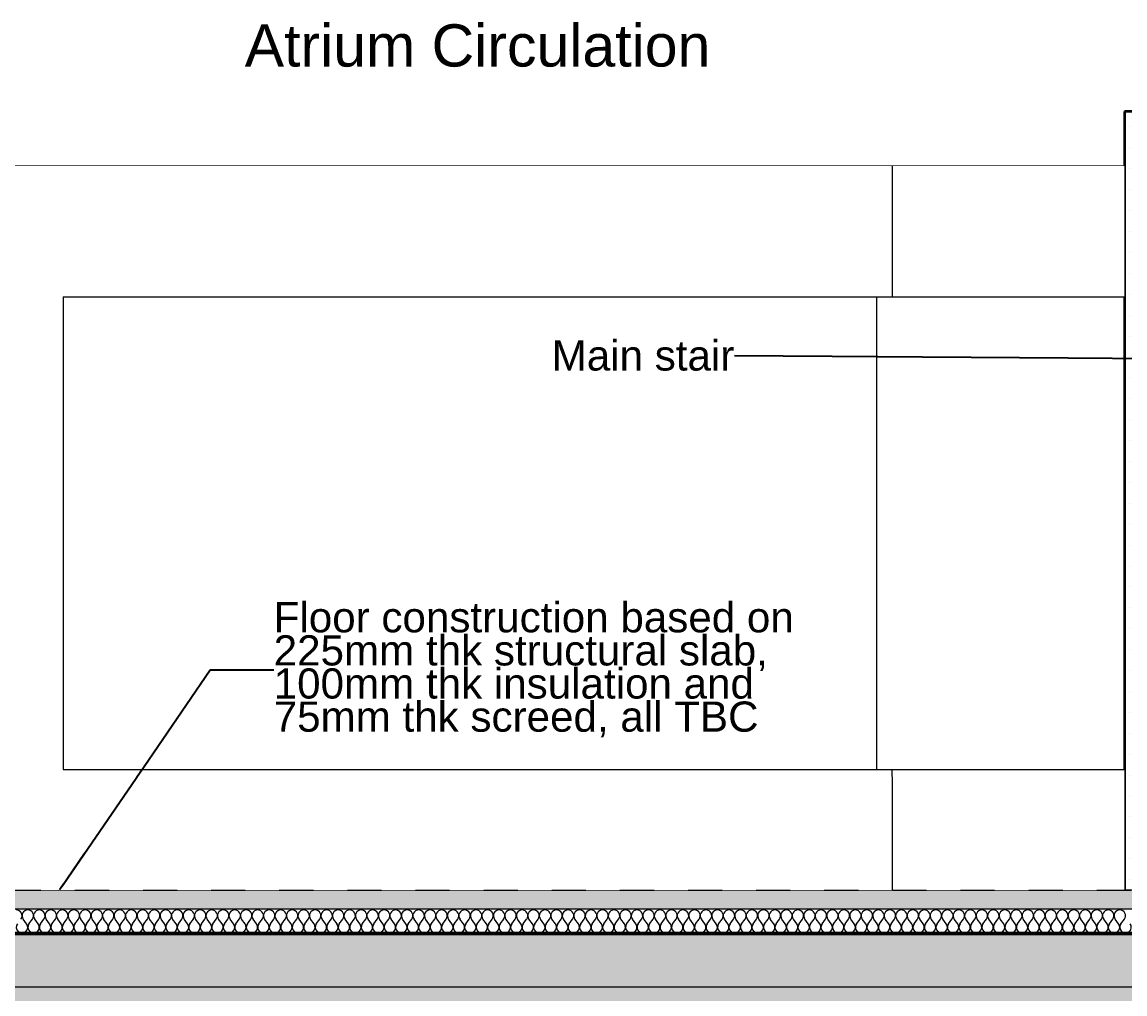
# Model space of a CAD drawing. Header units: millimetres. Extents: x -48147 to 1417267, y -496296 to 18123.
# Drawn here: x 1369861 to 1374430, y -491703 to -487677 of the extents above; entities that cross this region are included whole.
import ezdxf

# ---------------------------------------------------------------- set-up
doc = ezdxf.new("R2010")
doc.units = ezdxf.units.MM
doc.header["$MEASUREMENT"] = 0
doc.linetypes.add('Dashed', pattern=[2822.222233, 1411.111116, -1411.111116])
doc.linetypes.add('Wipeout_Contour', pattern=[1000, 0, -1000])
for name, color, linetype, lineweight, true_color in [('0_Pen_No__105', 7, 'Continuous', 15, 0xa6a6a6), ('A-230-M_FLOOR.IFC Import_Pen_No__109', 7, 'Continuous', 15, 0xa6a6a6), ('A-230-M_FLOOR.IFC Import_Pen_No__29', 7, 'Continuous', 50, 0x2a2a2a), ('HATCHING_Pen_No__145', 7, 'Continuous', 0, 0xa6a6a6), ('New_A-20-M_Floor_Slab_Pen_No__107', 7, 'Continuous', 15, 0xa6a6a6), ('New_A-20-M_Floor_Slab_Pen_No__109', 7, 'Continuous', 15, 0xa6a6a6), ('New_A-20-M_Floor_Slab_Pen_No__162', 7, 'Continuous', 0, 0xe47200), ('New_A-25-M_Wall_Int_Pen_No__102', 7, 'Continuous', 15, 0xcccccc), ('New_A-25-M_Wall_Int_Pen_No__53', 7, 'Continuous', 35, 0x444444)]:
    doc.layers.add(name, color=color, linetype=linetype, lineweight=lineweight, true_color=true_color)
for name, color, linetype, lineweight in [('0_Pen_No__191', 7, 'Continuous', 5), ('0_Pen_No__85', 8, 'Continuous', 20), ('A-20-M_Ceiling_Pen_No__89', 8, 'Continuous', 20), ('A-25-M_Wall_Int_Pen_No__87', 8, 'Continuous', 20), ('A-95-P_Text_1_50_GA_Pen_No__1', 7, 'Continuous', 13), ('HATCHING_Pen_No__191', 7, 'Continuous', 5), ('New_A-20-M_Floor_Slab_Pen_No__1', 7, 'Continuous', 13), ('New_A-25-M_Wall_Int_Pen_No__87', 8, 'Continuous', 20)]:
    doc.layers.add(name, color=color, linetype=linetype, lineweight=lineweight)
for name, color, linetype in [('A-20-M_Ceiling', 7, 'Continuous'), ('A-230-M_FLOOR.IFC Import', 7, 'Continuous'), ('A-25-M_Wall_Int', 7, 'Continuous'), ('New_A-20-M_Floor_Slab', 7, 'Continuous'), ('New_A-25-M_Wall_Int', 7, 'Continuous')]:
    doc.layers.add(name, color=color, linetype=linetype)
doc.styles.add('GENERATED_STYLE_2', font='')
doc.styles.get('GENERATED_STYLE_2').set_extended_font_data('Swis721 BT')
doc.dimstyles.new('GENERATED_STYLE__5', dxfattribs={"dimtxt": 0.18, "dimasz": 182.4, "dimexe": 0.18, "dimexo": 0.0625, "dimgap": 0.09, "dimtad": 0, "dimtih": 1, "dimtoh": 1, "dimdec": 4, "dimzin": 0, "dimdsep": 46, "dimcen": 0.09, "dimadec": 0, "dimazin": 0, "dimtfac": 1, "dimtdec": 4, "dimtmove": 0, "dimatfit": 3, "dimldrblk": 'ARROWHEAD_5', "dimfxl": 1, "dimtolj": 1, "dimtzin": 0, "dimarcsym": 0})
pattern_1 = [(0, (1376122.47, -491272.82), (0, 389.711), [24.375, -200.625]), (0, (1376234.97, -491077.97), (0, 389.711), [24.375, -200.625]), (60, (1376122.47, -491272.82), (-337.5, 194.856), [24.375, -200.625]), (60, (1376347.47, -491272.82), (-337.5, 194.856), [24.375, -200.625]), (120, (1376146.84, -491272.82), (337.5, 194.856), [24.375, -200.625]), (120, (1376371.84, -491272.82), (337.5, 194.856), [24.375, -200.625]), (0, (1376122.47, -491235.32), (0, 75), [0, -75, 0, -112.5]), (45, (1376159.97, -491235.32), (-53.033, 53.033), [0, -56.25, 0, -93.75])]

# ---------------------------------------------------------------- blocks, each defined once
blk = doc.blocks.new('Section Elem_35_2', base_point=(1376122.5, -491272.8))
at = {"color": 254, "linetype": 'Wipeout_Contour', "lineweight": 0, "ltscale": 5826153.210188772}
blk.add_wipeout([(1370031.4, -490772.8), (1373400.5, -490772.8), (1373400.5, -488814.8), (1370031.4, -488814.8)], dxfattribs=at).dxf.layer = 'New_A-25-M_Wall_Int'
at = {"color": 254, "linetype": 'Wipeout_Contour', "lineweight": 0, "ltscale": 5832511.160984377}
blk.add_wipeout([(1373400.5, -490772.8), (1373407, -490772.8), (1373407, -488814.8), (1373400.5, -488814.8)], dxfattribs=at).dxf.layer = 'New_A-25-M_Wall_Int'
at = {"layer": 'New_A-25-M_Wall_Int_Pen_No__87', "linetype": 'Continuous'}
blk.add_line((1373400.5, -488814.8), (1373400.5, -490772.8), dxfattribs=at)
blk = doc.blocks.new('Section Elem_97_2', base_point=(1376122.5, -491272.8))
at = {"color": 254, "linetype": 'Wipeout_Contour', "lineweight": 0, "ltscale": 5836635.313957922}
blk.add_wipeout([(1374627.5, -491372.8), (1374627.5, -488047.8), (1374427.5, -488047.8), (1374427.5, -491372.8)], dxfattribs=at).dxf.layer = 'New_A-25-M_Wall_Int'
at = {"layer": 'New_A-25-M_Wall_Int_Pen_No__102', "linetype": 'Continuous'}
h = blk.add_hatch(dxfattribs=at)
h.set_pattern_fill('Plaster_0002', color=256, style=0, pattern_type=2)
h.set_pattern_definition([(0, (1376122.47, -491272.82), (0, 86.6025), [0, -50]), (0, (1376147.47, -491229.52), (0, 86.6025), [0, -50])])
h.paths.add_polyline_path([(1374627.5, -491372.8), (1374627.5, -488047.8), (1374427.5, -488047.8), (1374427.5, -491372.8)])
at = {"layer": 'New_A-25-M_Wall_Int_Pen_No__53', "linetype": 'Continuous'}
for p, q in [((1374427.5, -488047.8), (1374427.5, -491372.8)), ((1374627.5, -488047.8), (1374427.5, -488047.8)), ((1374627.5, -488047.8), (1374627.5, -491372.8)), ((1374627.5, -491372.8), (1374427.5, -491372.8))]:
    blk.add_line(p, q, dxfattribs=at)
blk = doc.blocks.new('*X318', base_point=(1376122.5, -491272.8))
at = {"layer": 'New_A-20-M_Floor_Slab_Pen_No__107', "linetype": 'Continuous'}
for p, q in [((1369880, -491411.8), (1369865.7, -491392.8)), ((1369889.5, -491411.8), (1369903.8, -491392.8)), ((1369927.6, -491411.8), (1369913.3, -491392.8)), ((1369937.1, -491411.8), (1369951.4, -491392.8)), ((1369975.2, -491411.8), (1369960.9, -491392.8)), ((1369984.7, -491411.8), (1369999, -491392.8)), ((1370022.8, -491411.8), (1370008.6, -491392.8)), ((1370032.4, -491411.8), (1370046.6, -491392.8)), ((1370070.5, -491411.8), (1370056.2, -491392.8)), ((1370080, -491411.8), (1370094.3, -491392.8)), ((1370118.1, -491411.8), (1370103.8, -491392.8)), ((1370127.6, -491411.8), (1370141.9, -491392.8)), ((1370165.7, -491411.8), (1370151.4, -491392.8)), ((1370175.2, -491411.8), (1370189.5, -491392.8)), ((1370213.3, -491411.8), (1370199, -491392.8)), ((1370222.8, -491411.8), (1370237.1, -491392.8)), ((1370260.9, -491411.8), (1370246.6, -491392.8)), ((1370270.5, -491411.8), (1370284.7, -491392.8)), ((1370308.6, -491411.8), (1370294.3, -491392.8)), ((1370318.1, -491411.8), (1370332.4, -491392.8)), ((1370356.2, -491411.8), (1370341.9, -491392.8)), ((1370365.7, -491411.8), (1370380, -491392.8)), ((1370403.8, -491411.8), (1370389.5, -491392.8)), ((1370413.3, -491411.8), (1370427.6, -491392.8)), ((1370451.4, -491411.8), (1370437.1, -491392.8)), ((1370460.9, -491411.8), (1370475.2, -491392.8)), ((1370499, -491411.8), (1370484.7, -491392.8)), ((1370508.6, -491411.8), (1370522.8, -491392.8)), ((1370546.6, -491411.8), (1370532.4, -491392.8)), ((1370556.2, -491411.8), (1370570.5, -491392.8)), ((1370594.3, -491411.8), (1370580, -491392.8)), ((1370603.8, -491411.8), (1370618.1, -491392.8)), ((1370641.9, -491411.8), (1370627.6, -491392.8)), ((1370651.4, -491411.8), (1370665.7, -491392.8)), ((1370689.5, -491411.8), (1370675.2, -491392.8)), ((1370699, -491411.8), (1370713.3, -491392.8)), ((1370737.1, -491411.8), (1370722.8, -491392.8)), ((1370746.6, -491411.8), (1370760.9, -491392.8)), ((1370784.7, -491411.8), (1370770.5, -491392.8)), ((1370794.3, -491411.8), (1370808.6, -491392.8)), ((1370832.4, -491411.8), (1370818.1, -491392.8)), ((1370841.9, -491411.8), (1370856.2, -491392.8)), ((1370880, -491411.8), (1370865.7, -491392.8)), ((1370889.5, -491411.8), (1370903.8, -491392.8)), ((1370927.6, -491411.8), (1370913.3, -491392.8)), ((1370937.1, -491411.8), (1370951.4, -491392.8)), ((1370975.2, -491411.8), (1370960.9, -491392.8)), ((1370984.7, -491411.8), (1370999, -491392.8)), ((1371022.8, -491411.8), (1371008.6, -491392.8)), ((1371032.4, -491411.8), (1371046.6, -491392.8)), ((1371070.5, -491411.8), (1371056.2, -491392.8)), ((1371080, -491411.8), (1371094.3, -491392.8)), ((1371118.1, -491411.8), (1371103.8, -491392.8)), ((1371127.6, -491411.8), (1371141.9, -491392.8)), ((1371165.7, -491411.8), (1371151.4, -491392.8)), ((1371175.2, -491411.8), (1371189.5, -491392.8)), ((1371213.3, -491411.8), (1371199, -491392.8)), ((1371222.8, -491411.8), (1371237.1, -491392.8)), ((1371260.9, -491411.8), (1371246.6, -491392.8)), ((1371270.5, -491411.8), (1371284.7, -491392.8)), ((1371308.6, -491411.8), (1371294.3, -491392.8)), ((1371318.1, -491411.8), (1371332.4, -491392.8)), ((1371356.2, -491411.8), (1371341.9, -491392.8)), ((1371365.7, -491411.8), (1371380, -491392.8)), ((1371403.8, -491411.8), (1371389.5, -491392.8)), ((1371413.3, -491411.8), (1371427.6, -491392.8)), ((1371451.4, -491411.8), (1371437.1, -491392.8)), ((1371460.9, -491411.8), (1371475.2, -491392.8)), ((1371499, -491411.8), (1371484.7, -491392.8)), ((1371508.6, -491411.8), (1371522.8, -491392.8)), ((1371546.6, -491411.8), (1371532.4, -491392.8)), ((1371556.2, -491411.8), (1371570.5, -491392.8)), ((1371594.3, -491411.8), (1371580, -491392.8)), ((1371603.8, -491411.8), (1371618.1, -491392.8)), ((1371641.9, -491411.8), (1371627.6, -491392.8)), ((1371651.4, -491411.8), (1371665.7, -491392.8)), ((1371689.5, -491411.8), (1371675.2, -491392.8)), ((1371699, -491411.8), (1371713.3, -491392.8)), ((1371737.1, -491411.8), (1371722.8, -491392.8)), ((1371746.6, -491411.8), (1371760.9, -491392.8)), ((1371784.7, -491411.8), (1371770.5, -491392.8)), ((1371794.3, -491411.8), (1371808.6, -491392.8)), ((1371832.4, -491411.8), (1371818.1, -491392.8)), ((1371841.9, -491411.8), (1371856.2, -491392.8)), ((1371880, -491411.8), (1371865.7, -491392.8)), ((1371889.5, -491411.8), (1371903.8, -491392.8)), ((1371927.6, -491411.8), (1371913.3, -491392.8)), ((1371937.1, -491411.8), (1371951.4, -491392.8)), ((1371975.2, -491411.8), (1371960.9, -491392.8)), ((1371984.7, -491411.8), (1371999, -491392.8)), ((1372022.8, -491411.8), (1372008.6, -491392.8)), ((1372032.4, -491411.8), (1372046.6, -491392.8)), ((1372070.5, -491411.8), (1372056.2, -491392.8)), ((1372080, -491411.8), (1372094.3, -491392.8)), ((1372118.1, -491411.8), (1372103.8, -491392.8)), ((1372127.6, -491411.8), (1372141.9, -491392.8)), ((1372165.7, -491411.8), (1372151.4, -491392.8)), ((1372175.2, -491411.8), (1372189.5, -491392.8)), ((1372213.3, -491411.8), (1372199, -491392.8)), ((1372222.8, -491411.8), (1372237.1, -491392.8)), ((1372260.9, -491411.8), (1372246.6, -491392.8)), ((1372270.5, -491411.8), (1372284.7, -491392.8)), ((1372308.6, -491411.8), (1372294.3, -491392.8)), ((1372318.1, -491411.8), (1372332.4, -491392.8)), ((1372356.2, -491411.8), (1372341.9, -491392.8)), ((1372365.7, -491411.8), (1372380, -491392.8)), ((1372403.8, -491411.8), (1372389.5, -491392.8)), ((1372413.3, -491411.8), (1372427.6, -491392.8)), ((1372451.4, -491411.8), (1372437.1, -491392.8)), ((1372460.9, -491411.8), (1372475.2, -491392.8)), ((1372499, -491411.8), (1372484.7, -491392.8)), ((1372508.6, -491411.8), (1372522.8, -491392.8)), ((1372546.6, -491411.8), (1372532.4, -491392.8)), ((1372556.2, -491411.8), (1372570.5, -491392.8)), ((1372594.3, -491411.8), (1372580, -491392.8)), ((1372603.8, -491411.8), (1372618.1, -491392.8)), ((1372641.9, -491411.8), (1372627.6, -491392.8)), ((1372651.4, -491411.8), (1372665.7, -491392.8)), ((1372689.5, -491411.8), (1372675.2, -491392.8)), ((1372699, -491411.8), (1372713.3, -491392.8)), ((1372737.1, -491411.8), (1372722.8, -491392.8)), ((1372746.6, -491411.8), (1372760.9, -491392.8)), ((1372784.7, -491411.8), (1372770.5, -491392.8)), ((1372794.3, -491411.8), (1372808.6, -491392.8)), ((1372832.4, -491411.8), (1372818.1, -491392.8)), ((1372841.9, -491411.8), (1372856.2, -491392.8)), ((1372880, -491411.8), (1372865.7, -491392.8)), ((1372889.5, -491411.8), (1372903.8, -491392.8)), ((1372927.6, -491411.8), (1372913.3, -491392.8)), ((1372937.1, -491411.8), (1372951.4, -491392.8)), ((1372975.2, -491411.8), (1372960.9, -491392.8)), ((1372984.7, -491411.8), (1372999, -491392.8)), ((1373022.8, -491411.8), (1373008.6, -491392.8)), ((1373032.4, -491411.8), (1373046.6, -491392.8)), ((1373070.5, -491411.8), (1373056.2, -491392.8)), ((1373080, -491411.8), (1373094.3, -491392.8)), ((1373118.1, -491411.8), (1373103.8, -491392.8)), ((1373127.6, -491411.8), (1373141.9, -491392.8)), ((1373165.7, -491411.8), (1373151.4, -491392.8)), ((1373175.2, -491411.8), (1373189.5, -491392.8)), ((1373213.3, -491411.8), (1373199, -491392.8)), ((1373222.8, -491411.8), (1373237.1, -491392.8)), ((1373260.9, -491411.8), (1373246.6, -491392.8)), ((1373270.5, -491411.8), (1373284.7, -491392.8)), ((1373308.6, -491411.8), (1373294.3, -491392.8)), ((1373318.1, -491411.8), (1373332.4, -491392.8)), ((1373356.2, -491411.8), (1373341.9, -491392.8)), ((1373365.7, -491411.8), (1373380, -491392.8)), ((1373403.8, -491411.8), (1373389.5, -491392.8)), ((1373413.3, -491411.8), (1373427.6, -491392.8)), ((1373451.4, -491411.8), (1373437.1, -491392.8)), ((1373460.9, -491411.8), (1373475.2, -491392.8)), ((1373499, -491411.8), (1373484.7, -491392.8)), ((1373508.6, -491411.8), (1373522.8, -491392.8)), ((1373546.6, -491411.8), (1373532.4, -491392.8)), ((1373556.2, -491411.8), (1373570.5, -491392.8)), ((1373594.3, -491411.8), (1373580, -491392.8)), ((1373603.8, -491411.8), (1373618.1, -491392.8)), ((1373641.9, -491411.8), (1373627.6, -491392.8)), ((1373651.4, -491411.8), (1373665.7, -491392.8)), ((1373689.5, -491411.8), (1373675.2, -491392.8)), ((1373699, -491411.8), (1373713.3, -491392.8)), ((1373737.1, -491411.8), (1373722.8, -491392.8)), ((1373746.6, -491411.8), (1373760.9, -491392.8)), ((1373784.7, -491411.8), (1373770.5, -491392.8)), ((1373794.3, -491411.8), (1373808.6, -491392.8)), ((1373832.4, -491411.8), (1373818.1, -491392.8)), ((1373841.9, -491411.8), (1373856.2, -491392.8)), ((1373880, -491411.8), (1373865.7, -491392.8)), ((1373889.5, -491411.8), (1373903.8, -491392.8)), ((1373927.6, -491411.8), (1373913.3, -491392.8)), ((1373937.1, -491411.8), (1373951.4, -491392.8)), ((1373975.2, -491411.8), (1373960.9, -491392.8)), ((1373984.7, -491411.8), (1373999, -491392.8)), ((1374022.8, -491411.8), (1374008.6, -491392.8)), ((1374032.4, -491411.8), (1374046.6, -491392.8)), ((1374070.5, -491411.8), (1374056.2, -491392.8)), ((1374080, -491411.8), (1374094.3, -491392.8)), ((1374118.1, -491411.8), (1374103.8, -491392.8)), ((1374127.6, -491411.8), (1374141.9, -491392.8)), ((1374165.7, -491411.8), (1374151.4, -491392.8)), ((1374175.2, -491411.8), (1374189.5, -491392.8)), ((1374213.3, -491411.8), (1374199, -491392.8)), ((1374222.8, -491411.8), (1374237.1, -491392.8)), ((1374260.9, -491411.8), (1374246.6, -491392.8)), ((1374270.5, -491411.8), (1374284.7, -491392.8)), ((1374308.6, -491411.8), (1374294.3, -491392.8)), ((1374318.1, -491411.8), (1374332.4, -491392.8)), ((1374356.2, -491411.8), (1374341.9, -491392.8)), ((1374365.7, -491411.8), (1374380, -491392.8)), ((1374403.8, -491411.8), (1374389.5, -491392.8)), ((1374413.3, -491411.8), (1374427.6, -491392.8))]:
    blk.add_line(p, q, dxfattribs=at)
for centre, start, end in [((1369837.1, -491378.5), 323.1301, 90), ((1369884.7, -491378.5), 90, 216.8699), ((1369884.7, -491378.5), 323.1301, 90), ((1369932.4, -491378.5), 90, 216.8699), ((1369932.4, -491378.5), 323.1301, 90), ((1369980, -491378.5), 90, 216.8699), ((1369980, -491378.5), 323.1301, 90), ((1370027.6, -491378.5), 90, 216.8699), ((1370027.6, -491378.5), 323.1301, 90), ((1370075.2, -491378.5), 90, 216.8699), ((1370075.2, -491378.5), 323.1301, 90), ((1370122.8, -491378.5), 90, 216.8699), ((1370122.8, -491378.5), 323.1301, 90), ((1370170.5, -491378.5), 90, 216.8699), ((1370170.5, -491378.5), 323.1301, 90), ((1370218.1, -491378.5), 90, 216.8699), ((1370218.1, -491378.5), 323.1301, 90), ((1370265.7, -491378.5), 90, 216.8699), ((1370265.7, -491378.5), 323.1301, 90), ((1370313.3, -491378.5), 90, 216.8699), ((1370313.3, -491378.5), 323.1301, 90), ((1370360.9, -491378.5), 90, 216.8699), ((1370360.9, -491378.5), 323.1301, 90), ((1370408.6, -491378.5), 90, 216.8699), ((1370408.6, -491378.5), 323.1301, 90), ((1370456.2, -491378.5), 90, 216.8699), ((1370456.2, -491378.5), 323.1301, 90), ((1370503.8, -491378.5), 90, 216.8699), ((1370503.8, -491378.5), 323.1301, 90), ((1370551.4, -491378.5), 90, 216.8699), ((1370551.4, -491378.5), 323.1301, 90), ((1370599, -491378.5), 90, 216.8699), ((1370599, -491378.5), 323.1301, 90), ((1370646.6, -491378.5), 90, 216.8699), ((1370646.6, -491378.5), 323.1301, 90), ((1370694.3, -491378.5), 90, 216.8699), ((1370694.3, -491378.5), 323.1301, 90), ((1370741.9, -491378.5), 90, 216.8699), ((1370741.9, -491378.5), 323.1301, 90), ((1370789.5, -491378.5), 90, 216.8699), ((1370789.5, -491378.5), 323.1301, 90), ((1370837.1, -491378.5), 90, 216.8699), ((1370837.1, -491378.5), 323.1301, 90), ((1370884.7, -491378.5), 90, 216.8699), ((1370884.7, -491378.5), 323.1301, 90), ((1370932.4, -491378.5), 90, 216.8699), ((1370932.4, -491378.5), 323.1301, 90), ((1370980, -491378.5), 90, 216.8699), ((1370980, -491378.5), 323.1301, 90), ((1371027.6, -491378.5), 90, 216.8699), ((1371027.6, -491378.5), 323.1301, 90), ((1371075.2, -491378.5), 90, 216.8699), ((1371075.2, -491378.5), 323.1301, 90), ((1371122.8, -491378.5), 90, 216.8699), ((1371122.8, -491378.5), 323.1301, 90), ((1371170.5, -491378.5), 90, 216.8699), ((1371170.5, -491378.5), 323.1301, 90), ((1371218.1, -491378.5), 90, 216.8699), ((1371218.1, -491378.5), 323.1301, 90), ((1371265.7, -491378.5), 90, 216.8699), ((1371265.7, -491378.5), 323.1301, 90), ((1371313.3, -491378.5), 90, 216.8699), ((1371313.3, -491378.5), 323.1301, 90), ((1371360.9, -491378.5), 90, 216.8699), ((1371360.9, -491378.5), 323.1301, 90), ((1371408.6, -491378.5), 90, 216.8699), ((1371408.6, -491378.5), 323.1301, 90), ((1371456.2, -491378.5), 90, 216.8699), ((1371456.2, -491378.5), 323.1301, 90), ((1371503.8, -491378.5), 90, 216.8699), ((1371503.8, -491378.5), 323.1301, 90), ((1371551.4, -491378.5), 90, 216.8699), ((1371551.4, -491378.5), 323.1301, 90), ((1371599, -491378.5), 90, 216.8699), ((1371599, -491378.5), 323.1301, 90), ((1371646.6, -491378.5), 90, 216.8699), ((1371646.6, -491378.5), 323.1301, 90), ((1371694.3, -491378.5), 90, 216.8699), ((1371694.3, -491378.5), 323.1301, 90), ((1371741.9, -491378.5), 90, 216.8699), ((1371741.9, -491378.5), 323.1301, 90), ((1371789.5, -491378.5), 90, 216.8699), ((1371789.5, -491378.5), 323.1301, 90), ((1371837.1, -491378.5), 90, 216.8699), ((1371837.1, -491378.5), 323.1301, 90), ((1371884.7, -491378.5), 90, 216.8699), ((1371884.7, -491378.5), 323.1301, 90), ((1371932.4, -491378.5), 90, 216.8699), ((1371932.4, -491378.5), 323.1301, 90), ((1371980, -491378.5), 90, 216.8699), ((1371980, -491378.5), 323.1301, 90), ((1372027.6, -491378.5), 90, 216.8699), ((1372027.6, -491378.5), 323.1301, 90), ((1372075.2, -491378.5), 90, 216.8699), ((1372075.2, -491378.5), 323.1301, 90), ((1372122.8, -491378.5), 90, 216.8699), ((1372122.8, -491378.5), 323.1301, 90), ((1372170.5, -491378.5), 90, 216.8699), ((1372170.5, -491378.5), 323.1301, 90), ((1372218.1, -491378.5), 90, 216.8699), ((1372218.1, -491378.5), 323.1301, 90), ((1372265.7, -491378.5), 90, 216.8699), ((1372265.7, -491378.5), 323.1301, 90), ((1372313.3, -491378.5), 90, 216.8699), ((1372313.3, -491378.5), 323.1301, 90), ((1372360.9, -491378.5), 90, 216.8699), ((1372360.9, -491378.5), 323.1301, 90), ((1372408.6, -491378.5), 90, 216.8699), ((1372408.6, -491378.5), 323.1301, 90), ((1372456.2, -491378.5), 90, 216.8699), ((1372456.2, -491378.5), 323.1301, 90), ((1372503.8, -491378.5), 90, 216.8699), ((1372503.8, -491378.5), 323.1301, 90), ((1372551.4, -491378.5), 90, 216.8699), ((1372551.4, -491378.5), 323.1301, 90), ((1372599, -491378.5), 90, 216.8699), ((1372599, -491378.5), 323.1301, 90), ((1372646.6, -491378.5), 90, 216.8699), ((1372646.6, -491378.5), 323.1301, 90), ((1372694.3, -491378.5), 90, 216.8699), ((1372694.3, -491378.5), 323.1301, 90), ((1372741.9, -491378.5), 90, 216.8699), ((1372741.9, -491378.5), 323.1301, 90), ((1372789.5, -491378.5), 90, 216.8699), ((1372789.5, -491378.5), 323.1301, 90), ((1372837.1, -491378.5), 90, 216.8699), ((1372837.1, -491378.5), 323.1301, 90), ((1372884.7, -491378.5), 90, 216.8699), ((1372884.7, -491378.5), 323.1301, 90), ((1372932.4, -491378.5), 90, 216.8699), ((1372932.4, -491378.5), 323.1301, 90), ((1372980, -491378.5), 90, 216.8699), ((1372980, -491378.5), 323.1301, 90), ((1373027.6, -491378.5), 90, 216.8699), ((1373027.6, -491378.5), 323.1301, 90), ((1373075.2, -491378.5), 90, 216.8699), ((1373075.2, -491378.5), 323.1301, 90), ((1373122.8, -491378.5), 90, 216.8699), ((1373122.8, -491378.5), 323.1301, 90), ((1373170.5, -491378.5), 90, 216.8699), ((1373170.5, -491378.5), 323.1301, 90), ((1373218.1, -491378.5), 90, 216.8699), ((1373218.1, -491378.5), 323.1301, 90), ((1373265.7, -491378.5), 90, 216.8699), ((1373265.7, -491378.5), 323.1301, 90), ((1373313.3, -491378.5), 90, 216.8699), ((1373313.3, -491378.5), 323.1301, 90), ((1373360.9, -491378.5), 90, 216.8699), ((1373360.9, -491378.5), 323.1301, 90), ((1373408.6, -491378.5), 90, 216.8699), ((1373408.6, -491378.5), 323.1301, 90), ((1373456.2, -491378.5), 90, 216.8699), ((1373456.2, -491378.5), 323.1301, 90), ((1373503.8, -491378.5), 90, 216.8699), ((1373503.8, -491378.5), 323.1301, 90), ((1373551.4, -491378.5), 90, 216.8699), ((1373551.4, -491378.5), 323.1301, 90), ((1373599, -491378.5), 90, 216.8699), ((1373599, -491378.5), 323.1301, 90), ((1373646.6, -491378.5), 90, 216.8699), ((1373646.6, -491378.5), 323.1301, 90), ((1373694.3, -491378.5), 90, 216.8699), ((1373694.3, -491378.5), 323.1301, 90), ((1373741.9, -491378.5), 90, 216.8699), ((1373741.9, -491378.5), 323.1301, 90), ((1373789.5, -491378.5), 90, 216.8699), ((1373789.5, -491378.5), 323.1301, 90), ((1373837.1, -491378.5), 90, 216.8699), ((1373837.1, -491378.5), 323.1301, 90), ((1373884.7, -491378.5), 90, 216.8699), ((1373884.7, -491378.5), 323.1301, 90), ((1373932.4, -491378.5), 90, 216.8699), ((1373932.4, -491378.5), 323.1301, 90), ((1373980, -491378.5), 90, 216.8699), ((1373980, -491378.5), 323.1301, 90), ((1374027.6, -491378.5), 90, 216.8699), ((1374027.6, -491378.5), 323.1301, 90), ((1374075.2, -491378.5), 90, 216.8699), ((1374075.2, -491378.5), 323.1301, 90), ((1374122.8, -491378.5), 90, 216.8699), ((1374122.8, -491378.5), 323.1301, 90), ((1374170.5, -491378.5), 90, 216.8699), ((1374170.5, -491378.5), 323.1301, 90), ((1374218.1, -491378.5), 90, 216.8699), ((1374218.1, -491378.5), 323.1301, 90), ((1374265.7, -491378.5), 90, 216.8699), ((1374265.7, -491378.5), 323.1301, 90), ((1374313.3, -491378.5), 90, 216.8699), ((1374313.3, -491378.5), 323.1301, 90), ((1374360.9, -491378.5), 90, 216.8699), ((1374360.9, -491378.5), 323.1301, 90), ((1374408.6, -491378.5), 90, 216.8699), ((1374408.6, -491378.5), 323.1301, 90), ((1369860.9, -491426.1), 143.1301, 36.8699), ((1369908.6, -491426.1), 143.1301, 36.8699), ((1369956.2, -491426.1), 143.1301, 36.8699), ((1370003.8, -491426.1), 143.1301, 36.8699), ((1370051.4, -491426.1), 143.1301, 36.8699), ((1370099, -491426.1), 143.1301, 36.8699), ((1370146.6, -491426.1), 143.1301, 36.8699), ((1370194.3, -491426.1), 143.1301, 36.8699), ((1370241.9, -491426.1), 143.1301, 36.8699), ((1370289.5, -491426.1), 143.1301, 36.8699), ((1370337.1, -491426.1), 143.1301, 36.8699), ((1370384.7, -491426.1), 143.1301, 36.8699), ((1370432.4, -491426.1), 143.1301, 36.8699), ((1370480, -491426.1), 143.1301, 36.8699), ((1370527.6, -491426.1), 143.1301, 36.8699), ((1370575.2, -491426.1), 143.1301, 36.8699), ((1370622.8, -491426.1), 143.1301, 36.8699), ((1370670.5, -491426.1), 143.1301, 36.8699), ((1370718.1, -491426.1), 143.1301, 36.8699), ((1370765.7, -491426.1), 143.1301, 36.8699), ((1370813.3, -491426.1), 143.1301, 36.8699), ((1370860.9, -491426.1), 143.1301, 36.8699), ((1370908.6, -491426.1), 143.1301, 36.8699), ((1370956.2, -491426.1), 143.1301, 36.8699), ((1371003.8, -491426.1), 143.1301, 36.8699), ((1371051.4, -491426.1), 143.1301, 36.8699), ((1371099, -491426.1), 143.1301, 36.8699), ((1371146.6, -491426.1), 143.1301, 36.8699), ((1371194.3, -491426.1), 143.1301, 36.8699), ((1371241.9, -491426.1), 143.1301, 36.8699), ((1371289.5, -491426.1), 143.1301, 36.8699), ((1371337.1, -491426.1), 143.1301, 36.8699), ((1371384.7, -491426.1), 143.1301, 36.8699), ((1371432.4, -491426.1), 143.1301, 36.8699), ((1371480, -491426.1), 143.1301, 36.8699), ((1371527.6, -491426.1), 143.1301, 36.8699), ((1371575.2, -491426.1), 143.1301, 36.8699), ((1371622.8, -491426.1), 143.1301, 36.8699), ((1371670.5, -491426.1), 143.1301, 36.8699), ((1371718.1, -491426.1), 143.1301, 36.8699), ((1371765.7, -491426.1), 143.1301, 36.8699), ((1371813.3, -491426.1), 143.1301, 36.8699), ((1371860.9, -491426.1), 143.1301, 36.8699), ((1371908.6, -491426.1), 143.1301, 36.8699), ((1371956.2, -491426.1), 143.1301, 36.8699), ((1372003.8, -491426.1), 143.1301, 36.8699), ((1372051.4, -491426.1), 143.1301, 36.8699), ((1372099, -491426.1), 143.1301, 36.8699), ((1372146.6, -491426.1), 143.1301, 36.8699), ((1372194.3, -491426.1), 143.1301, 36.8699), ((1372241.9, -491426.1), 143.1301, 36.8699), ((1372289.5, -491426.1), 143.1301, 36.8699), ((1372337.1, -491426.1), 143.1301, 36.8699), ((1372384.7, -491426.1), 143.1301, 36.8699), ((1372432.4, -491426.1), 143.1301, 36.8699), ((1372480, -491426.1), 143.1301, 36.8699), ((1372527.6, -491426.1), 143.1301, 36.8699), ((1372575.2, -491426.1), 143.1301, 36.8699), ((1372622.8, -491426.1), 143.1301, 36.8699), ((1372670.5, -491426.1), 143.1301, 36.8699), ((1372718.1, -491426.1), 143.1301, 36.8699), ((1372765.7, -491426.1), 143.1301, 36.8699), ((1372813.3, -491426.1), 143.1301, 36.8699), ((1372860.9, -491426.1), 143.1301, 36.8699), ((1372908.6, -491426.1), 143.1301, 36.8699), ((1372956.2, -491426.1), 143.1301, 36.8699), ((1373003.8, -491426.1), 143.1301, 36.8699), ((1373051.4, -491426.1), 143.1301, 36.8699), ((1373099, -491426.1), 143.1301, 36.8699), ((1373146.6, -491426.1), 143.1301, 36.8699), ((1373194.3, -491426.1), 143.1301, 36.8699), ((1373241.9, -491426.1), 143.1301, 36.8699), ((1373289.5, -491426.1), 143.1301, 36.8699), ((1373337.1, -491426.1), 143.1301, 36.8699), ((1373384.7, -491426.1), 143.1301, 36.8699), ((1373432.4, -491426.1), 143.1301, 36.8699), ((1373480, -491426.1), 143.1301, 36.8699), ((1373527.6, -491426.1), 143.1301, 36.8699), ((1373575.2, -491426.1), 143.1301, 36.8699), ((1373622.8, -491426.1), 143.1301, 36.8699), ((1373670.5, -491426.1), 143.1301, 36.8699), ((1373718.1, -491426.1), 143.1301, 36.8699), ((1373765.7, -491426.1), 143.1301, 36.8699), ((1373813.3, -491426.1), 143.1301, 36.8699), ((1373860.9, -491426.1), 143.1301, 36.8699), ((1373908.6, -491426.1), 143.1301, 36.8699), ((1373956.2, -491426.1), 143.1301, 36.8699), ((1374003.8, -491426.1), 143.1301, 36.8699), ((1374051.4, -491426.1), 143.1301, 36.8699), ((1374099, -491426.1), 143.1301, 36.8699), ((1374146.6, -491426.1), 143.1301, 36.8699), ((1374194.3, -491426.1), 143.1301, 36.8699), ((1374241.9, -491426.1), 143.1301, 36.8699), ((1374289.5, -491426.1), 143.1301, 36.8699), ((1374337.1, -491426.1), 143.1301, 36.8699), ((1374384.7, -491426.1), 143.1301, 36.8699), ((1374432.4, -491426.1), 143.1301, 36.8699)]:
    blk.add_arc(centre, 23.8, start, end, dxfattribs=at)
blk = doc.blocks.new('Section Elem_288_2', base_point=(1376122.5, -491272.8))
at = {"color": 254, "linetype": 'Wipeout_Contour', "lineweight": 0, "ltscale": 5814982.550490164}
blk.add_wipeout([(1376236.8, -491272.8), (1360170.5, -491272.8), (1360170.5, -491351.8), (1376236.8, -491351.8)], dxfattribs=at).dxf.layer = 'New_A-20-M_Floor_Slab'
at = {"layer": 'New_A-20-M_Floor_Slab_Pen_No__109', "linetype": 'Continuous'}
h = blk.add_hatch(dxfattribs=at)
h.set_pattern_fill('Lightweight_Concrete_0002', color=256, style=0, pattern_type=2)
h.set_pattern_definition(pattern_1)
h.paths.add_polyline_path([(1376236.8, -491272.8), (1360170.5, -491272.8), (1360170.5, -491351.8), (1376236.8, -491351.8)])
at = {"layer": 'New_A-20-M_Floor_Slab_Pen_No__162', "linetype": 'Continuous'}
blk.add_hatch(color=256, dxfattribs=at).paths.add_polyline_path([(1360170.5, -491351.8), (1360170.5, -491352.3), (1376236.8, -491352.3), (1376236.8, -491351.8)])
at = {"layer": 'New_A-20-M_Floor_Slab_Pen_No__1', "linetype": 'Continuous'}
blk.add_line((1376233, -491272.8), (1367429.6, -491272.8), dxfattribs=at)
at = {"color": 254, "linetype": 'Wipeout_Contour', "lineweight": 0, "ltscale": 5815104.231502917}
blk.add_wipeout([(1360170.5, -491352.3), (1360170.5, -491452.3), (1376236.8, -491452.3), (1376236.8, -491352.3)], dxfattribs=at).dxf.layer = 'New_A-20-M_Floor_Slab'
at = {"layer": 'New_A-20-M_Floor_Slab_Pen_No__1', "linetype": 'Continuous'}
for p, q in [((1376236.8, -491351.8), (1360170.5, -491351.8)), ((1376236.8, -491352.3), (1360170.5, -491352.3)), ((1376236.8, -491452.3), (1360170.5, -491452.3))]:
    blk.add_line(p, q, dxfattribs=at)
at = {"layer": 'New_A-20-M_Floor_Slab'}
blk.add_blockref('*X318', (1376122.5, -491272.8), dxfattribs=at)
blk = doc.blocks.new('Section Elem_448_2', base_point=(1376122.5, -491272.8))
at = {"layer": 'New_A-25-M_Wall_Int_Pen_No__87', "linetype": 'Continuous'}
blk.add_line((1367582.6, -488272.8), (1374427.5, -488272.8), dxfattribs=at)
blk = doc.blocks.new('Section Elem_632_2', base_point=(1376122.5, -491272.8))
at = {"color": 254, "linetype": 'Wipeout_Contour', "lineweight": 0, "ltscale": 5834350.922725478}
blk.add_wipeout([(1373407, -490772.8), (1374377.1, -490772.8), (1374377.1, -488814.8), (1373407, -488814.8)], dxfattribs=at).dxf.layer = 'New_A-25-M_Wall_Int'
blk = doc.blocks.new('Section Elem_633_2', base_point=(1376122.5, -491272.8))
at = {"color": 254, "linetype": 'Wipeout_Contour', "lineweight": 0, "ltscale": 5818828.098847182}
blk.add_wipeout([(1369540.5, -491272.8), (1370016.4, -491272.8), (1370016.4, -488272.8), (1369540.5, -488272.8)], dxfattribs=at).dxf.layer = 'New_A-25-M_Wall_Int'
blk = doc.blocks.new('Section Elem_634_2', base_point=(1376122.5, -491272.8))
at = {"color": 254, "linetype": 'Wipeout_Contour', "lineweight": 0, "ltscale": 5819752.584583385}
blk.add_wipeout([(1370016.4, -491272.8), (1370031.4, -491272.8), (1370031.4, -488272.8), (1370016.4, -488272.8)], dxfattribs=at).dxf.layer = 'A-25-M_Wall_Int'
at = {"layer": 'A-25-M_Wall_Int_Pen_No__87', "linetype": 'Continuous'}
blk.add_line((1370031.4, -488814.8), (1370031.4, -490772.8), dxfattribs=at)
blk = doc.blocks.new('Section Elem_636_2', base_point=(1376122.5, -491272.8))
at = {"color": 254, "linetype": 'Wipeout_Contour', "lineweight": 0, "ltscale": 5834430.417471162}
blk.add_wipeout([(1373472.6, -490802.8), (1373466.1, -490802.8), (1373466.1, -491272.8), (1373472.6, -491272.8)], dxfattribs=at).dxf.layer = 'A-25-M_Wall_Int'
at = {"color": 254, "linetype": 'Wipeout_Contour', "lineweight": 0, "ltscale": 5827950.790832676}
blk.add_wipeout([(1373466.1, -490802.8), (1370031.4, -490802.8), (1370031.4, -491272.8), (1373466.1, -491272.8)], dxfattribs=at).dxf.layer = 'A-25-M_Wall_Int'
at = {"layer": 'A-25-M_Wall_Int_Pen_No__87', "linetype": 'Continuous'}
blk.add_line((1373466.1, -490802.8), (1373466.1, -491272.8), dxfattribs=at)
blk = doc.blocks.new('Section Elem_637_2', base_point=(1376122.5, -491272.8))
at = {"color": 254, "linetype": 'Wipeout_Contour', "lineweight": 0, "ltscale": 5836241.136817506}
blk.add_wipeout([(1374427.5, -490802.8), (1373472.6, -490802.8), (1373472.6, -491272.8), (1374427.5, -491272.8)], dxfattribs=at).dxf.layer = 'A-25-M_Wall_Int'
blk = doc.blocks.new('Section Elem_638_2', base_point=(1376122.5, -491272.8))
at = {"color": 254, "linetype": 'Wipeout_Contour', "lineweight": 0, "ltscale": 5824596.244080212}
blk.add_wipeout([(1373466.1, -488272.8), (1370031.4, -488272.8), (1370031.4, -488814.8), (1373466.1, -488814.8)], dxfattribs=at).dxf.layer = 'A-25-M_Wall_Int'
at = {"color": 254, "linetype": 'Wipeout_Contour', "lineweight": 0, "ltscale": 5831079.602605442}
blk.add_wipeout([(1373472.6, -488272.8), (1373466.1, -488272.8), (1373466.1, -488814.8), (1373472.6, -488814.8)], dxfattribs=at).dxf.layer = 'A-25-M_Wall_Int'
at = {"layer": 'A-25-M_Wall_Int_Pen_No__87', "linetype": 'Continuous'}
for p, q in [((1373466.1, -488272.8), (1373466.1, -488814.8)), ((1370031.4, -488814.8), (1373466.1, -488814.8)), ((1373466.1, -488814.8), (1373472.6, -488814.8))]:
    blk.add_line(p, q, dxfattribs=at)
blk = doc.blocks.new('Section Elem_639_2', base_point=(1376122.5, -491272.8))
at = {"color": 254, "linetype": 'Wipeout_Contour', "lineweight": 0, "ltscale": 5832891.361590095}
blk.add_wipeout([(1373472.6, -488272.8), (1373472.6, -488814.8), (1374427.5, -488814.8), (1374427.5, -488272.8)], dxfattribs=at).dxf.layer = 'A-25-M_Wall_Int'
at = {"layer": 'A-25-M_Wall_Int_Pen_No__87', "linetype": 'Continuous'}
blk.add_line((1373472.6, -488814.8), (1374427.5, -488814.8), dxfattribs=at)
blk = doc.blocks.new('Section Elem_640_2', base_point=(1376122.5, -491272.8))
at = {"color": 254, "linetype": 'Wipeout_Contour', "lineweight": 0, "ltscale": 8741420.664591944}
blk.add_wipeout([(1370031.4, -490787.8), (1370031.4, -490802.8), (1373466.1, -490802.8), (1373466.1, -490787.8), (1373466.1, -490772.8), (1370031.4, -490772.8)], dxfattribs=at).dxf.layer = 'A-20-M_Ceiling'
at = {"color": 254, "linetype": 'Wipeout_Contour', "lineweight": 0, "ltscale": 5835892.325910549}
blk.add_wipeout([(1373466.1, -490772.8), (1373466.1, -490802.8), (1374427.5, -490802.8), (1374427.5, -490772.8)], dxfattribs=at).dxf.layer = 'A-20-M_Ceiling'
at = {"layer": 'A-20-M_Ceiling_Pen_No__89', "linetype": 'Continuous'}
for p, q in [((1370031.4, -490772.8), (1373466.1, -490772.8)), ((1373466.1, -490787.8), (1373466.1, -490772.8)), ((1373466.1, -490772.8), (1374427.5, -490772.8)), ((1373466.1, -490802.8), (1373466.1, -490787.8))]:
    blk.add_line(p, q, dxfattribs=at)
blk = doc.blocks.new('Section Elem_724_2', base_point=(1376122.5, -491272.8))
at = {"color": 254, "linetype": 'Wipeout_Contour', "lineweight": 0, "ltscale": 5815294.498957453}
blk.add_wipeout([(1359897.8, -491702.8), (1376484.1, -491702.8), (1376484.1, -491452.8), (1359897.8, -491452.8)], dxfattribs=at).dxf.layer = 'A-230-M_FLOOR.IFC Import'
at = {"layer": 'A-230-M_FLOOR.IFC Import_Pen_No__109', "linetype": 'Continuous'}
h = blk.add_hatch(dxfattribs=at)
h.set_pattern_fill('Lightweight_Concrete_0002', color=256, style=0, pattern_type=2)
h.set_pattern_definition(pattern_1)
h.paths.add_polyline_path([(1359897.8, -491702.8), (1376484.1, -491702.8), (1376484.1, -491452.8), (1359897.8, -491452.8)])
at = {"layer": 'A-230-M_FLOOR.IFC Import_Pen_No__29', "linetype": 'Continuous'}
blk.add_line((1376484.1, -491452.8), (1360170.4, -491452.8), dxfattribs=at)
blk = doc.blocks.new('ARROWHEAD_5')
at = {"color": 0, "linetype": 'Continuous', "lineweight": 0}
blk.add_line((0, 0), (-1, 0), dxfattribs=at)
blk.add_solid([(-1, 0.2679), (0, 0), (-1, -0.2679), (-1, 0.2679)], dxfattribs=at)
blk = doc.blocks.new('S-25 Building Section_STORY_MARKER', base_point=(1376122.5, -491272.8))
at = {"layer": '0_Pen_No__105', "linetype": 'Dashed', "ltscale": 0.1}
blk.add_line((1357662.3, -491272.8), (1413604.9, -491272.8), dxfattribs=at)

msp = doc.modelspace()

# ---------------------------------------------------------------- block references
at = {"layer": 'New_A-25-M_Wall_Int'}
for name in ['Section Elem_97_2', 'Section Elem_35_2']:
    msp.add_blockref(name, (1376122.5, -491272.8), dxfattribs=at)

# ---------------------------------------------------------------- next in the draw order: block references
at = {"layer": 'New_A-20-M_Floor_Slab'}
msp.add_blockref('Section Elem_288_2', (1376122.5, -491272.8), dxfattribs=at)
at = {"layer": 'New_A-25-M_Wall_Int'}
for name in ['Section Elem_448_2', 'Section Elem_632_2']:
    msp.add_blockref(name, (1376122.5, -491272.8), dxfattribs=at)

# ---------------------------------------------------------------- next in the draw order: texts
at = {"layer": '0_Pen_No__191', "linetype": 'Continuous', "insert": (1372811.8, -489059.1), "char_height": 125, "width": 1863.478, "attachment_point": 6, "style": 'GENERATED_STYLE_2'}
msp.add_mtext('\\A1;{\\fSwis721 BT|b0|i0|c0|p34;Main stair}', dxfattribs=at)
at = {"layer": '0_Pen_No__191', "linetype": 'Continuous', "insert": (1370903.4, -490359.9), "char_height": 125, "width": 2166.032, "attachment_point": 4, "line_spacing_factor": 0.658413, "style": 'GENERATED_STYLE_2'}
msp.add_mtext('\\A1;{\\fSwis721 BT|b0|i0|c0|p34;Floor construction based on 225mm thk structural slab, 100mm thk insulation and 75mm thk screed, all TBC}', dxfattribs=at)

# ---------------------------------------------------------------- next in the draw order: block references
at = {"layer": 'A-230-M_FLOOR.IFC Import'}
msp.add_blockref('Section Elem_724_2', (1376122.5, -491272.8), dxfattribs=at)
at = {"layer": 'New_A-25-M_Wall_Int'}
msp.add_blockref('Section Elem_633_2', (1376122.5, -491272.8), dxfattribs=at)

# ---------------------------------------------------------------- next in the draw order: leaders
at = {"layer": '0_Pen_No__85', "linetype": 'Continuous', "annotation_type": 0, "has_hookline": 1, "hookline_direction": 1, "text_width": 922.6}
msp.add_leader([(1374626.9, -489072.8), (1372811.9, -489059.1)], dimstyle='GENERATED_STYLE__5', dxfattribs=at)

# ---------------------------------------------------------------- next in the draw order: wipeouts: each hides what was drawn before it
at = {"linetype": 'Wipeout_Contour', "ltscale": 5823597.695758277}
msp.add_wipeout([(1370350.2, -487677.2), (1373145.7, -487677.2), (1373145.7, -487926.3), (1370350.2, -487926.3)], dxfattribs=at).dxf.layer = 'A-95-P_Text_1_50_GA_Pen_No__1'

# ---------------------------------------------------------------- next in the draw order: block references
at = {"layer": 'A-25-M_Wall_Int'}
msp.add_blockref('Section Elem_634_2', (1376122.5, -491272.8), dxfattribs=at)

# ---------------------------------------------------------------- next in the draw order: texts
at = {"layer": 'A-95-P_Text_1_50_GA_Pen_No__1', "linetype": 'Continuous', "insert": (1371747.9, -487686.6), "char_height": 175, "attachment_point": 2, "style": 'GENERATED_STYLE_2'}
msp.add_mtext('\\A1;{\\fSwis721 BT|b0|i0|c0|p34;Atrium Circulation}', dxfattribs=at)

# ---------------------------------------------------------------- next in the draw order: block references
at = {"layer": 'A-25-M_Wall_Int'}
for name in ['Section Elem_638_2', 'Section Elem_636_2']:
    msp.add_blockref(name, (1376122.5, -491272.8), dxfattribs=at)

# ---------------------------------------------------------------- next in the draw order: block references
for name in ['Section Elem_639_2', 'Section Elem_637_2']:
    msp.add_blockref(name, (1376122.5, -491272.8), dxfattribs=at)

# ---------------------------------------------------------------- next in the draw order: hatches: boundary and pattern name
at = {"layer": 'HATCHING_Pen_No__145', "linetype": 'Continuous'}
msp.add_hatch(color=256, dxfattribs=at).paths.add_polyline_path([(1355345.2, -491272.8), (1359827.5, -491272.8), (1359827.5, -491952.6), (1359897.5, -491952.6), (1359897.5, -492202.8), (1360443, -492202.8), (1360443, -491673.3), (1376380.6, -491673.3), (1376380.6, -491497.8), (1396555.4, -491497.8), (1396555.4, -491692.8), (1403458.7, -491692.8), (1403458.7, -491497.8), (1404768.7, -491497.8), (1404768.7, -491872.8), (1406768.7, -491872.8), (1406768.7, -491497.8), (1408667, -491497.8), (1408667, -491772.8), (1409167, -491772.8), (1409167, -491673.3), (1409237, -491673.3), (1409237, -491422.6), (1413992.3, -491422.6), (1413992.3, -496295.5), (1355345.2, -496295.5)])

# ---------------------------------------------------------------- next in the draw order: linework, layer by layer
at = {"layer": 'HATCHING_Pen_No__191', "linetype": 'Continuous', "flags": 128}
msp.add_lwpolyline([(1413992.3, -496295.5), (1355345.2, -496295.5), (1355345.2, -491272.8), (1359827.5, -491272.8), (1359827.5, -491952.6), (1359897.5, -491952.6), (1359897.5, -492202.8), (1360443, -492202.8), (1360443, -491673.3), (1376380.6, -491673.3), (1376380.6, -491497.8), (1396555.4, -491497.8)], dxfattribs=at)

# ---------------------------------------------------------------- next in the draw order: block references
at = {"layer": 'A-20-M_Ceiling'}
msp.add_blockref('Section Elem_640_2', (1376122.5, -491272.8), dxfattribs=at)

# ---------------------------------------------------------------- next in the draw order: leaders
at = {"layer": '0_Pen_No__85', "linetype": 'Continuous', "annotation_type": 0, "has_hookline": 1, "hookline_direction": 0, "text_width": 2113.1}
msp.add_leader([(1370016.5, -491270.9), (1370640.2, -490359.9), (1370903.4, -490359.9)], dimstyle='GENERATED_STYLE__5', dxfattribs=at)

# ---------------------------------------------------------------- next in the draw order: block references
at = {"linetype": 'Continuous', "lineweight": 0}
msp.add_blockref('S-25 Building Section_STORY_MARKER', (1376122.5, -491272.8), dxfattribs=at)

doc.saveas('drawing.dxf')
